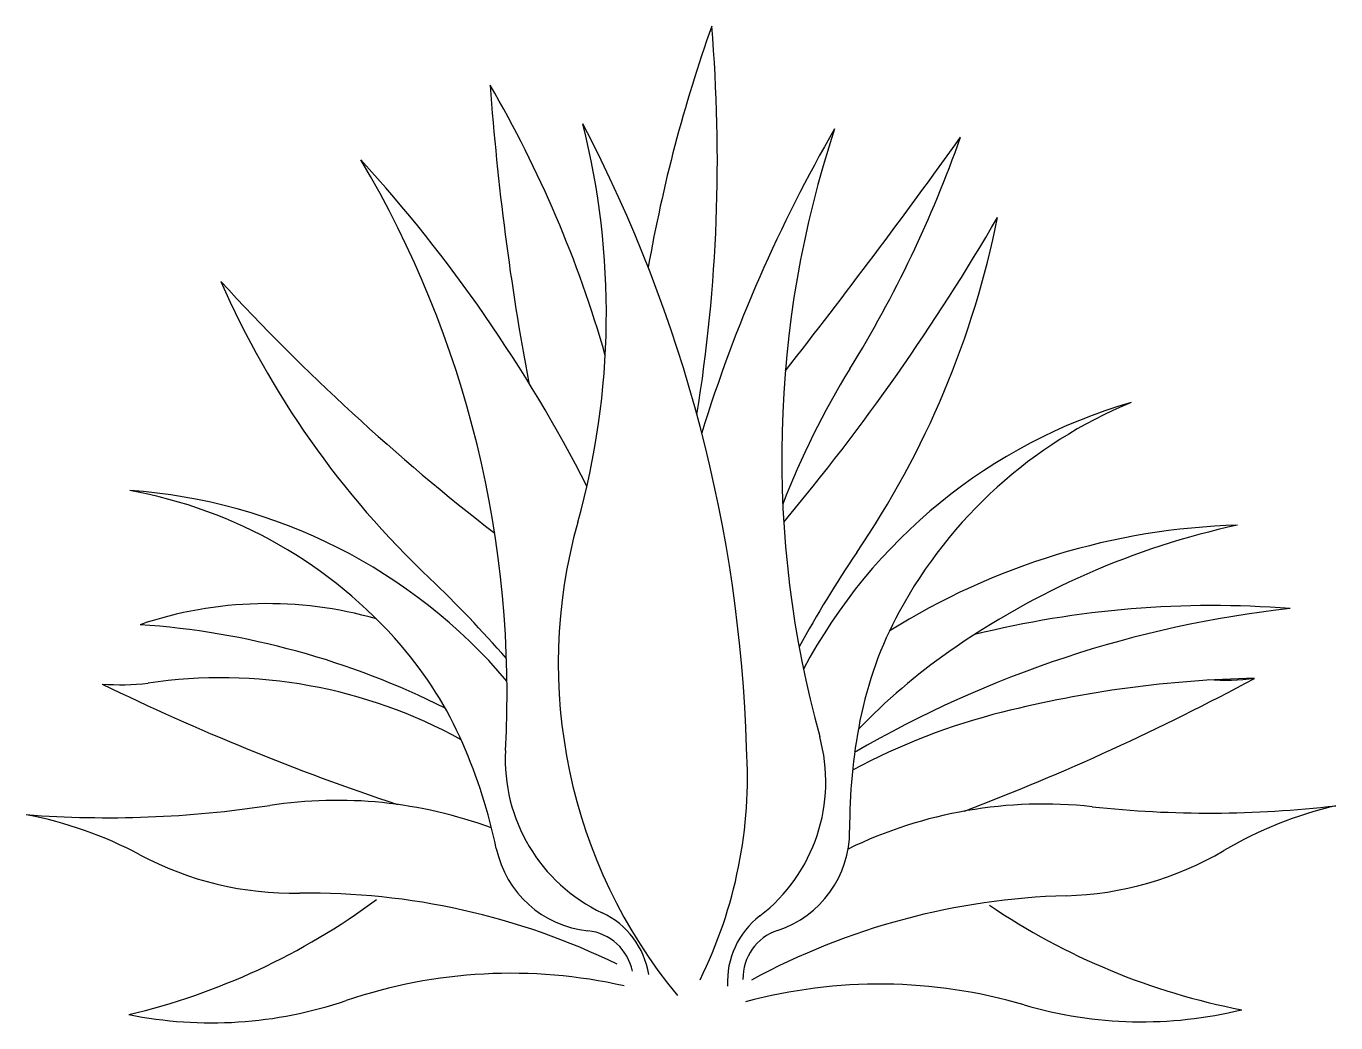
# Model space of a CAD drawing. Extents: x -534.49 to -533.622, y 480.808 to 481.47.
import ezdxf

# ---------------------------------------------------------------- set-up
doc = ezdxf.new("R2010")
doc.units = 0
doc.layers.get('0').update_dxf_attribs({"linetype": 'CONTINUOUS'})

msp = doc.modelspace()

# ---------------------------------------------------------------- linework, layer by layer
for centre, radius, start, end in [((-533.10362, 481.13884), 0.98907, 160.46303, 170.05794), ((-535.09117, 481.38074), 1.05916, 350.82923, 4.81246), ((-534.85638, 481.03738), 0.7799, 15.90987, 30.26256), ((-532.4127, 481.56006), 1.77481, 184.18872, 190.61879), ((-534.61859, 481.27883), 0.51298, 344.34289, 14.22397), ((-534.96473, 480.96224), 0.95249, 1.71501, 27.69146), ((-533.09703, 480.90688), 0.98968, 150.01011, 162.78085), ((-533.29423, 481.18353), 0.69506, 161.71811, 195.46303), ((-537.69693, 484.14167), 4.70949, 321.97775, 324.33555), ((-534.6225, 481.66056), 0.79701, 328.34423, 340.60249), ((-535.00007, 480.71447), 0.98968, 27.03668, 42.33066), ((-534.86656, 481.02688), 0.69506, 356.87773, 30.62266), ((-535.10507, 482.07501), 1.45644, 320.08688, 329.81085), ((-534.44063, 481.46164), 0.60626, 325.74689, 348.67892), ((-533.80608, 481.54358), 0.60626, 203.66185, 226.59388), ((-533.28809, 482.28478), 1.45644, 222.52991, 232.25388), ((-533.47995, 480.95612), 0.54525, 148.34423, 158.88877), ((-533.65657, 480.87396), 0.36042, 106.27715, 152.0422), ((-533.63805, 480.93295), 0.31088, 112.6142, 151.55858), ((-534.47713, 480.85558), 0.31088, 40.78218, 79.72656), ((-534.44643, 480.80191), 0.36042, 40.29857, 86.06362), ((-533.79056, 481.04675), 0.34696, 164.34289, 219.44755), ((-533.67336, 480.68012), 0.45861, 91.70111, 122.23101), ((-533.57406, 480.6212), 0.52951, 102.31196, 125.08505), ((-533.23488, 480.64716), 0.84882, 146.11454, 151.07496), ((-534.8099, 480.49022), 0.84882, 41.2658, 46.22623), ((-534.33045, 480.82361), 0.26281, 74.04417, 108.75771), ((-533.5718, 480.35596), 0.73162, 96.30077, 120.30169), ((-533.70324, 480.42503), 0.66011, 85.55607, 103.87283), ((-533.6867, 480.95931), 0.25554, 151.55858, 168.8242), ((-534.45115, 480.54324), 0.53046, 63.26258, 86.08898), ((-534.43523, 480.89172), 0.25554, 23.51657, 40.78218), ((-533.64272, 480.71894), 0.41006, 125.08505, 136.16579), ((-534.42764, 481.18647), 0.15388, 265.35367, 276.72025), ((-533.73692, 482.47674), 1.6058, 244.02993, 251.58385), ((-534.36115, 480.70854), 0.32869, 61.03905, 98.48205), ((-534.43892, 482.4497), 1.6058, 290.82299, 298.37692), ((-533.66066, 480.29024), 0.74677, 91.15631, 104.12045), ((-533.69463, 481.18957), 0.15388, 265.6866, 277.05317), ((-533.73681, 480.59296), 0.43461, 104.12045, 118.22364), ((-533.58206, 480.93863), 0.36221, 168.8242, 180.41059), ((-534.07251, 480.96824), 0.11245, 307.64733, 15.46303), ((-534.53304, 480.84916), 0.36221, 11.93018, 23.51657), ((-534.06024, 480.9829), 0.11245, 176.87773, 244.69344), ((-534.31606, 480.9714), 0.30401, 333.7185, 3.6489), ((-534.43659, 481.65934), 0.71497, 265.67835, 278.66354), ((-534.2843, 480.65985), 0.29605, 69.74006, 98.66354), ((-533.81572, 480.6574), 0.29605, 83.74331, 115.95675), ((-533.70553, 481.6624), 0.71497, 263.74331, 276.72849), ((-533.55982, 480.69041), 0.26917, 103.30319, 120.39755), ((-534.54135, 480.68208), 0.26917, 62.00929, 79.10365), ((-534.01368, 480.93554), 0.06942, 288.19469, 0.41059), ((-534.31242, 481.11282), 0.21863, 242.00929, 270.84823), ((-534.11073, 480.93839), 0.06942, 191.93018, 264.14608), ((-533.80665, 481.11115), 0.21863, 271.55862, 300.39755), ((-534.3023, 480.42979), 0.46448, 63.95526, 90.84823), ((-533.78807, 480.4283), 0.46448, 91.55862, 118.45158), ((-534.52531, 481.25032), 0.4485, 283.25673, 306.56181), ((-533.59971, 481.25747), 0.4485, 235.84503, 259.15011), ((-534.13188, 480.8314), 0.05513, 9.32393, 64.69344), ((-533.97015, 480.83555), 0.05513, 127.64733, 183.01683), ((-534.12122, 480.83606), 0.03344, 11.04097, 84.14608), ((-533.98156, 480.83782), 0.03344, 108.19469, 181.2998), ((-534.1688, 480.50099), 0.34015, 77.26812, 108.77672), ((-533.92444, 480.49384), 0.34015, 73.63013, 105.13873), ((-534.36757, 481.08566), 0.27738, 258.58633, 288.77672), ((-533.7504, 481.08633), 0.27738, 253.63013, 283.82052)]:
    msp.add_arc(centre, radius, start, end)

doc.saveas('drawing.dxf')
